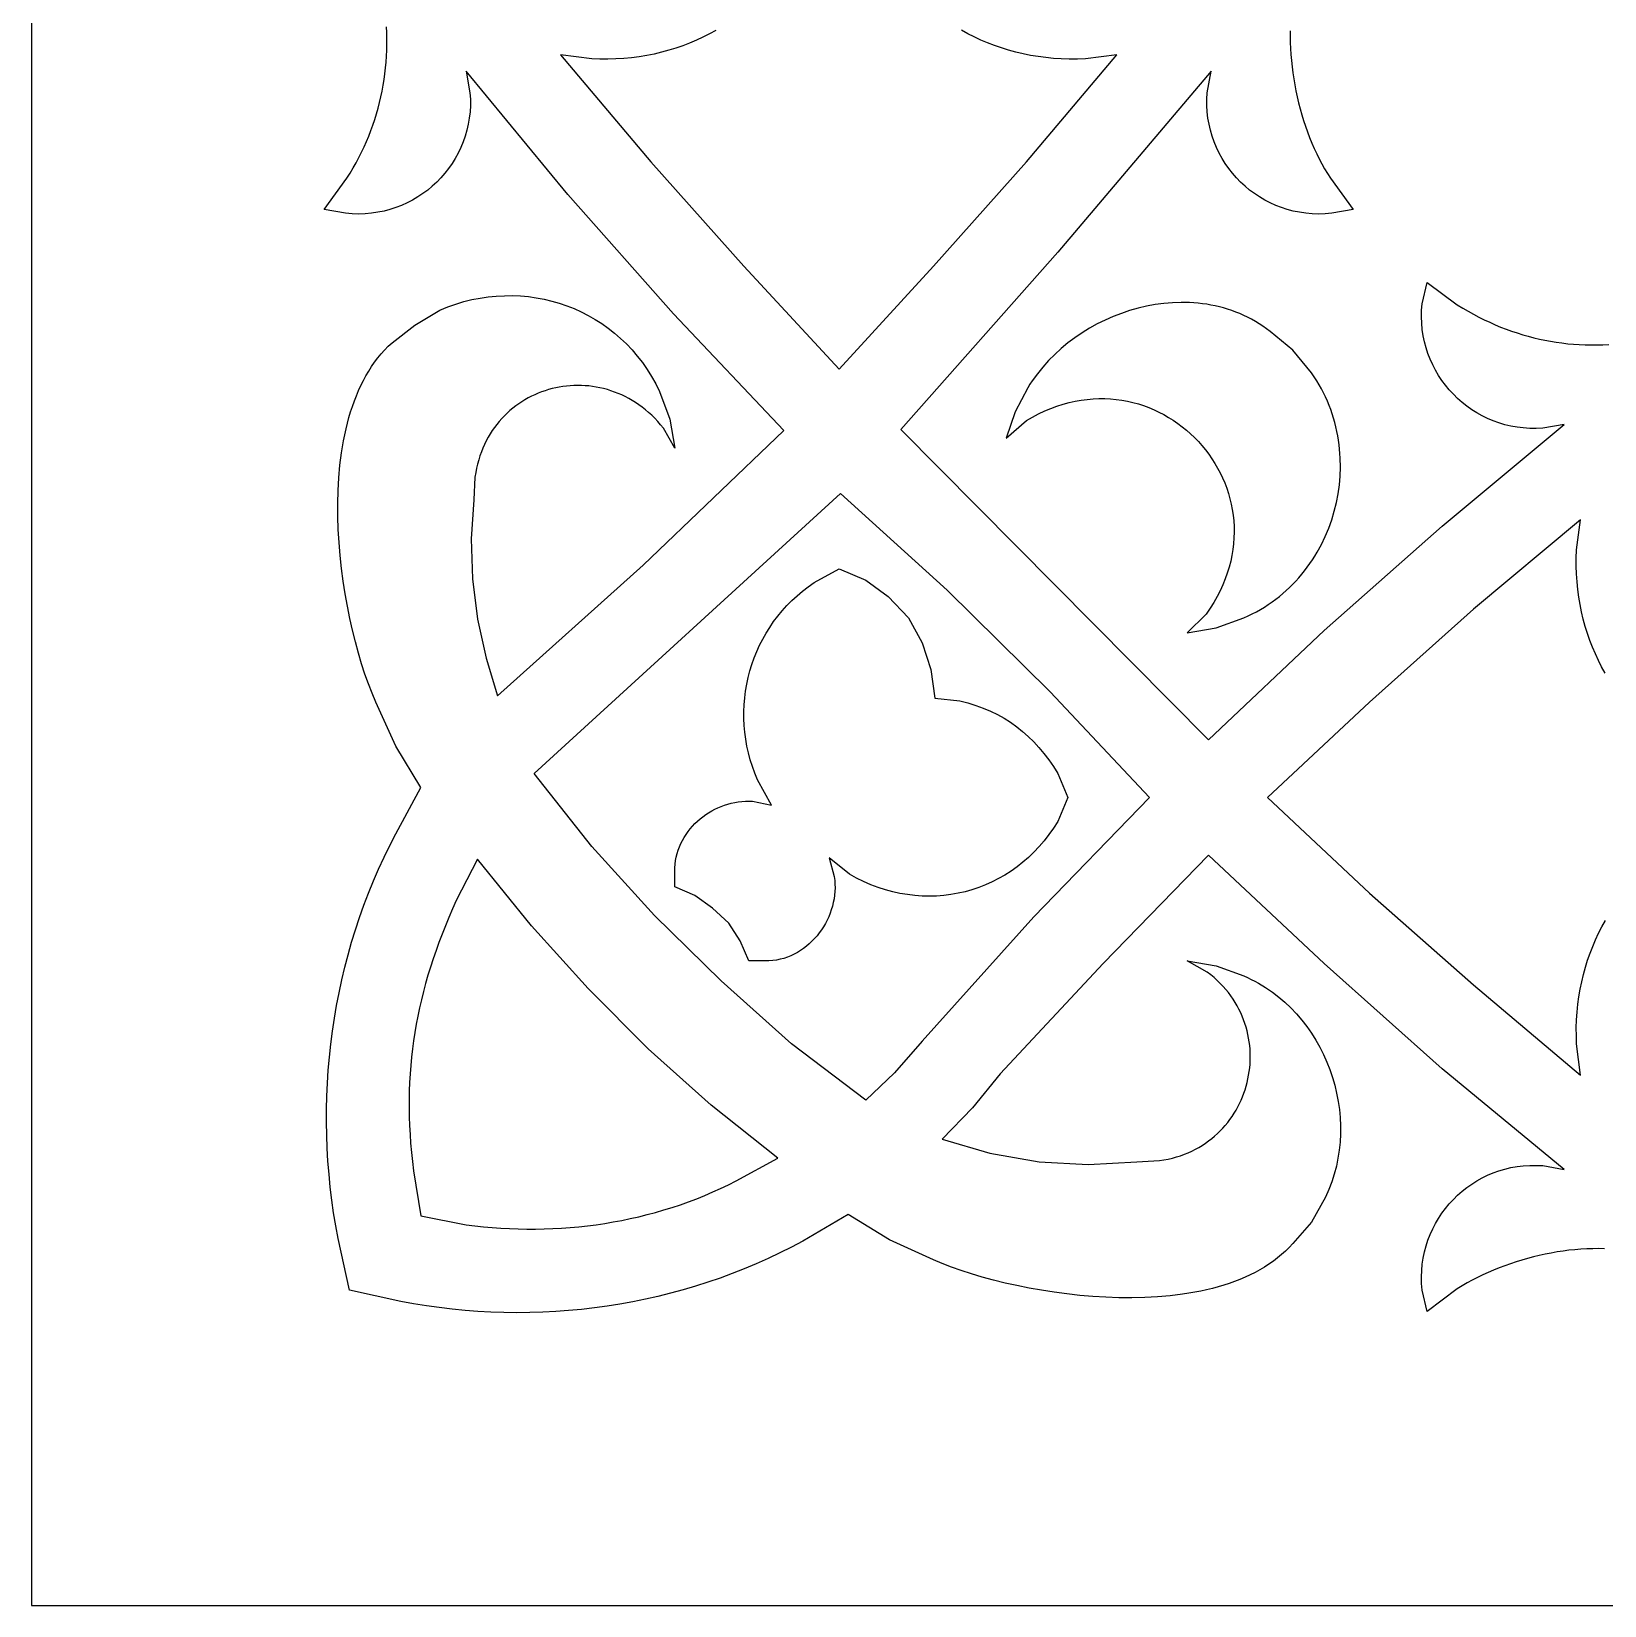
# Model space of a CAD drawing. Extents: x 1253 to 3196, y -152 to 898.
# Drawn here: x 1252.5 to 1521.2, y -152.3 to 116.5 of the extents above; entities that cross this region are included whole.
import ezdxf

# ---------------------------------------------------------------- set-up
doc = ezdxf.new("R2010")
doc.units = 0
doc.layers.add('LAYER_1', color=18, linetype='CONTINUOUS')

msp = doc.modelspace()

# ---------------------------------------------------------------- linework, layer by layer
at = {"layer": 'LAYER_1'}
for points in [[(2652.53, 897.74), (1252.53, 897.74), (1252.53, -152.26), (2652.53, -152.26)], [(1449.9, 13.81), (1454.84, 14.67), (1459.56, 16.38), (1460.29, 16.71), (1461.02, 17.06), (1461.72, 17.43), (1462.42, 17.82), (1463.09, 18.23), (1463.75, 18.66), (1464.4, 19.1), (1465.03, 19.56), (1465.64, 20.04), (1466.23, 20.54), (1466.81, 21.05), (1467.38, 21.58), (1467.92, 22.12), (1468.46, 22.67), (1468.97, 23.24), (1469.47, 23.82), (1469.94, 24.42), (1470.41, 25.03), (1470.85, 25.65), (1471.28, 26.28), (1471.69, 26.92), (1472.08, 27.58), (1472.82, 28.91), (1473.48, 30.29), (1474.06, 31.69), (1474.58, 33.13), (1475.02, 34.59), (1475.38, 36.07), (1475.67, 37.56), (1475.88, 39.08), (1476.01, 40.6), (1476.06, 42.13), (1476.04, 43.65), (1475.99, 44.42), (1475.93, 45.18), (1475.84, 45.94), (1475.74, 46.7), (1475.61, 47.46), (1475.46, 48.22), (1475.29, 48.97), (1475.1, 49.71), (1474.89, 50.46), (1474.66, 51.2), (1474.41, 51.93), (1474.13, 52.66), (1473.84, 53.38), (1473.52, 54.09), (1473.18, 54.8), (1472.81, 55.5), (1472.43, 56.19), (1472.02, 56.87), (1471.59, 57.55), (1471.14, 58.21), (1467.92, 62.07), (1464.06, 65.29), (1463.45, 65.75), (1462.82, 66.19), (1462.18, 66.6), (1461.54, 66.99), (1460.88, 67.36), (1460.22, 67.7), (1459.55, 68.02), (1458.87, 68.32), (1458.19, 68.6), (1457.5, 68.85), (1456.8, 69.08), (1456.1, 69.29), (1455.39, 69.48), (1454.67, 69.65), (1453.96, 69.79), (1453.23, 69.92), (1452.51, 70.02), (1451.78, 70.1), (1450.31, 70.21), (1448.84, 70.24), (1447.37, 70.19), (1445.89, 70.07), (1444.42, 69.87), (1442.96, 69.6), (1441.51, 69.26), (1440.07, 68.85), (1438.65, 68.37), (1437.25, 67.83), (1435.88, 67.23), (1434.53, 66.56), (1433.22, 65.83), (1431.94, 65.05), (1430.7, 64.2), (1429.51, 63.31), (1428.36, 62.36), (1427.27, 61.36), (1426.22, 60.31), (1425.24, 59.21), (1424.31, 58.06), (1423.45, 56.87), (1423.05, 56.26), (1422.66, 55.64), (1420.51, 51.56), (1419.01, 47.06), (1422.44, 50.06), (1423.49, 50.67), (1424.53, 51.21), (1425.58, 51.7), (1426.62, 52.14), (1427.66, 52.53), (1428.7, 52.86), (1429.74, 53.14), (1430.77, 53.37), (1431.79, 53.56), (1432.81, 53.69), (1433.83, 53.78), (1434.83, 53.82), (1435.83, 53.82), (1436.81, 53.77), (1437.79, 53.68), (1438.75, 53.54), (1439.7, 53.37), (1440.63, 53.15), (1441.56, 52.9), (1442.46, 52.61), (1443.35, 52.28), (1444.23, 51.91), (1445.08, 51.51), (1445.92, 51.08), (1446.73, 50.61), (1447.53, 50.11), (1448.3, 49.58), (1449.05, 49.02), (1449.78, 48.42), (1450.48, 47.81), (1451.15, 47.16), (1451.8, 46.49), (1452.42, 45.79), (1453.02, 45.07), (1453.58, 44.32), (1454.12, 43.55), (1454.62, 42.76), (1455.09, 41.95), (1455.53, 41.12), (1455.94, 40.28), (1456.31, 39.41), (1456.64, 38.53), (1456.94, 37.63), (1457.2, 36.72), (1457.42, 35.8), (1457.6, 34.86), (1457.75, 33.91), (1457.85, 32.96), (1457.91, 31.99), (1457.92, 31.01), (1457.89, 30.03), (1457.82, 29.04), (1457.7, 28.04), (1457.54, 27.04), (1457.33, 26.04), (1457.06, 25.04), (1456.75, 24.03), (1456.39, 23.02), (1455.98, 22.02), (1455.52, 21.01), (1455, 20.01), (1454.43, 19.01), (1453.8, 18.01), (1453.12, 17.02)], [(1394.99, -65.99), (1382.33, -56.34), (1370.31, -45.62), (1358.95, -34.46), (1348.22, -22.66), (1338.35, -10.22), (1390.69, 37.62), (1408.93, 21.1), (1426.52, 3.73), (1443.47, -14.29), (1423.73, -34.67), (1404.64, -55.91), (1399.92, -61.28)], [(1375.03, -42.18), (1373.53, -38.75), (1371.6, -35.75), (1368.81, -33.17), (1365.81, -31.03), (1362.38, -29.53), (1362.38, -26.31), (1362.44, -25.68), (1362.53, -25.07), (1362.65, -24.46), (1362.81, -23.87), (1362.99, -23.29), (1363.2, -22.73), (1363.45, -22.17), (1363.71, -21.64), (1364.01, -21.11), (1364.33, -20.61), (1364.67, -20.12), (1365.04, -19.65), (1365.43, -19.19), (1365.84, -18.76), (1366.27, -18.34), (1366.72, -17.95), (1367.19, -17.57), (1367.67, -17.22), (1368.17, -16.89), (1368.69, -16.58), (1369.22, -16.3), (1369.76, -16.04), (1370.31, -15.81), (1370.88, -15.6), (1371.45, -15.42), (1372.04, -15.26), (1372.63, -15.13), (1373.23, -15.04), (1373.84, -14.97), (1374.45, -14.93), (1375.06, -14.92), (1375.68, -14.94), (1378.9, -15.58), (1376.54, -11.29), (1376.07, -10.16), (1375.65, -9.01), (1375.29, -7.86), (1374.97, -6.69), (1374.72, -5.52), (1374.51, -4.34), (1374.35, -3.16), (1374.25, -1.98), (1374.2, -0.8), (1374.2, 0.38), (1374.24, 1.55), (1374.34, 2.72), (1374.49, 3.89), (1374.68, 5.04), (1374.93, 6.19), (1375.22, 7.32), (1375.56, 8.44), (1375.95, 9.54), (1376.39, 10.63), (1376.87, 11.69), (1377.4, 12.74), (1377.98, 13.76), (1378.6, 14.76), (1379.26, 15.73), (1379.98, 16.68), (1380.73, 17.6), (1381.53, 18.48), (1382.38, 19.34), (1383.27, 20.16), (1384.2, 20.94), (1385.17, 21.68), (1386.19, 22.39), (1390.48, 24.75), (1394.99, 22.82), (1398.85, 20.03), (1402.28, 16.38), (1404.64, 12.09), (1406.14, 7.59), (1406.78, 2.65), (1411.07, 2.22), (1412.46, 1.86), (1413.79, 1.44), (1415.07, 0.97), (1416.31, 0.45), (1417.49, -0.13), (1418.63, -0.76), (1419.72, -1.45), (1420.78, -2.2), (1421.79, -3), (1422.76, -3.85), (1423.69, -4.77), (1424.58, -5.74), (1425.44, -6.77), (1426.26, -7.86), (1427.05, -9.01), (1427.81, -10.22), (1429.52, -14.29), (1427.81, -18.37), (1427.07, -19.52), (1426.29, -20.62), (1425.48, -21.67), (1424.62, -22.67), (1423.72, -23.62), (1422.79, -24.51), (1421.83, -25.34), (1420.84, -26.13), (1419.81, -26.86), (1418.76, -27.53), (1417.68, -28.15), (1416.58, -28.71), (1415.45, -29.21), (1414.31, -29.66), (1413.14, -30.05), (1411.96, -30.38), (1410.76, -30.65), (1409.55, -30.87), (1408.33, -31.02), (1407.1, -31.12), (1405.86, -31.15), (1404.61, -31.12), (1403.36, -31.03), (1402.11, -30.88), (1400.85, -30.67), (1399.6, -30.39), (1398.35, -30.05), (1397.1, -29.65), (1395.86, -29.18), (1394.63, -28.65), (1393.41, -28.05), (1392.2, -27.38), (1388.76, -24.59), (1389.62, -27.81), (1389.7, -28.44), (1389.75, -29.08), (1389.76, -29.71), (1389.73, -30.35), (1389.67, -30.98), (1389.58, -31.61), (1389.46, -32.24), (1389.31, -32.85), (1389.12, -33.47), (1388.91, -34.07), (1388.67, -34.66), (1388.4, -35.24), (1388.11, -35.81), (1387.79, -36.36), (1387.44, -36.89), (1387.07, -37.41), (1386.68, -37.91), (1386.26, -38.39), (1385.82, -38.85), (1385.36, -39.28), (1384.88, -39.69), (1384.38, -40.08), (1383.86, -40.44), (1383.32, -40.76), (1382.77, -41.06), (1382.2, -41.33), (1381.61, -41.56), (1381.01, -41.76), (1380.39, -41.92), (1379.76, -42.05), (1379.12, -42.14), (1378.47, -42.18)], [(1319.04, -85.73), (1326.77, -87.23), (1328.24, -87.42), (1329.71, -87.58), (1331.19, -87.71), (1332.67, -87.81), (1334.15, -87.89), (1335.63, -87.95), (1337.12, -87.98), (1338.6, -87.98), (1340.08, -87.95), (1341.57, -87.9), (1343.05, -87.82), (1344.53, -87.71), (1346.01, -87.58), (1347.48, -87.42), (1348.95, -87.23), (1350.42, -87.02), (1351.88, -86.77), (1353.34, -86.5), (1354.79, -86.2), (1356.24, -85.87), (1357.67, -85.52), (1359.1, -85.14), (1360.53, -84.72), (1361.94, -84.28), (1363.35, -83.82), (1364.74, -83.32), (1366.13, -82.79), (1367.51, -82.24), (1368.87, -81.65), (1370.22, -81.04), (1371.56, -80.4), (1372.89, -79.72), (1379.97, -75.86), (1368.6, -66.85), (1357.87, -57.2), (1347.58, -46.9), (1337.92, -36.18), (1328.7, -24.81), (1325.05, -31.89), (1324.41, -33.33), (1323.8, -34.77), (1323.21, -36.19), (1322.65, -37.61), (1322.11, -39.03), (1321.61, -40.44), (1321.12, -41.84), (1320.67, -43.24), (1320.24, -44.64), (1319.84, -46.03), (1319.46, -47.43), (1319.11, -48.82), (1318.79, -50.22), (1318.5, -51.61), (1318.23, -53.01), (1317.99, -54.41), (1317.77, -55.82), (1317.58, -57.23), (1317.42, -58.64), (1317.29, -60.07), (1317.18, -61.5), (1317.1, -62.94), (1317.04, -64.39), (1317.01, -65.85), (1317.01, -67.32), (1317.04, -68.8), (1317.09, -70.3), (1317.17, -71.81), (1317.28, -73.34), (1317.41, -74.88), (1317.57, -76.43), (1317.76, -78.01)]]:
    msp.add_lwpolyline(points, close=True, dxfattribs=at)
for points in [[(1521.19, -91.33), (1520.18, -91.32), (1519.17, -91.33), (1518.15, -91.36), (1517.13, -91.42), (1516.11, -91.5), (1515.1, -91.61), (1514.08, -91.74), (1513.06, -91.89), (1512.05, -92.07), (1511.04, -92.26), (1510.03, -92.48), (1509.03, -92.72), (1508.03, -92.99), (1507.04, -93.27), (1506.06, -93.57), (1505.09, -93.89), (1504.13, -94.24), (1503.17, -94.6), (1502.23, -94.98), (1501.3, -95.38), (1500.39, -95.8), (1499.48, -96.24), (1498.59, -96.7), (1497.72, -97.17), (1496.86, -97.66), (1496.02, -98.17), (1490.88, -102.03), (1490.02, -98.39), (1489.93, -97.27), (1489.91, -96.16), (1489.95, -95.07), (1490.05, -93.99), (1490.21, -92.93), (1490.43, -91.89), (1490.7, -90.87), (1491.02, -89.88), (1491.4, -88.9), (1491.82, -87.96), (1492.3, -87.04), (1492.82, -86.15), (1493.39, -85.29), (1494, -84.47), (1494.65, -83.68), (1495.35, -82.92), (1496.08, -82.21), (1496.85, -81.53), (1497.65, -80.89), (1498.49, -80.3), (1499.36, -79.75), (1500.26, -79.25), (1501.19, -78.8), (1502.15, -78.39), (1503.14, -78.04), (1504.15, -77.74), (1505.18, -77.49), (1506.23, -77.31), (1507.3, -77.18), (1508.39, -77.11), (1509.49, -77.1), (1510.61, -77.15), (1514.26, -77.79), (1493.45, -60.63), (1473.29, -42.61), (1453.55, -24.16), (1435.53, -42.61), (1417.94, -61.49), (1413.22, -67.28), (1408.07, -72.65), (1416.22, -75), (1424.59, -76.51), (1432.96, -76.94), (1441.32, -76.51), (1445.18, -76.29), (1445.93, -76.18), (1446.66, -76.03), (1447.38, -75.86), (1448.07, -75.67), (1448.75, -75.45), (1449.42, -75.21), (1450.06, -74.95), (1450.69, -74.67), (1451.3, -74.36), (1451.89, -74.03), (1452.47, -73.69), (1453.02, -73.32), (1453.56, -72.94), (1454.08, -72.53), (1454.58, -72.11), (1455.07, -71.68), (1455.53, -71.22), (1455.98, -70.76), (1456.4, -70.27), (1456.81, -69.78), (1457.2, -69.27), (1457.56, -68.74), (1457.91, -68.21), (1458.24, -67.66), (1458.55, -67.11), (1458.83, -66.54), (1459.1, -65.96), (1459.35, -65.38), (1459.58, -64.79), (1459.78, -64.19), (1459.97, -63.58), (1460.13, -62.97), (1460.27, -62.35), (1460.39, -61.73), (1460.49, -61.1), (1460.57, -60.47), (1460.63, -59.84), (1460.66, -59.2), (1460.67, -58.56), (1460.66, -57.93), (1460.63, -57.29), (1460.57, -56.65), (1460.49, -56.01), (1460.39, -55.38), (1460.27, -54.75), (1460.12, -54.12), (1459.95, -53.5), (1459.76, -52.88), (1459.54, -52.26), (1459.3, -51.65), (1459.03, -51.05), (1458.74, -50.46), (1458.43, -49.87), (1458.09, -49.29), (1457.73, -48.72), (1457.34, -48.16), (1456.93, -47.61), (1456.49, -47.07), (1456.03, -46.55), (1455.54, -46.03), (1455.03, -45.53), (1454.49, -45.04), (1453.93, -44.57), (1453.33, -44.11), (1449.9, -42.18), (1454.84, -43.04), (1459.56, -44.76), (1460.21, -45.04), (1460.85, -45.34), (1461.47, -45.66), (1462.09, -46), (1463.29, -46.73), (1464.44, -47.51), (1465.55, -48.36), (1466.6, -49.26), (1467.61, -50.22), (1468.56, -51.23), (1469.47, -52.29), (1470.32, -53.39), (1471.11, -54.54), (1471.86, -55.72), (1472.54, -56.93), (1473.17, -58.18), (1473.74, -59.46), (1474.25, -60.76), (1474.7, -62.09), (1475.09, -63.43), (1475.42, -64.79), (1475.68, -66.17), (1475.88, -67.55), (1476.01, -68.94), (1476.08, -70.33), (1476.08, -71.73), (1476.01, -73.12), (1475.87, -74.5), (1475.65, -75.88), (1475.37, -77.24), (1475.02, -78.59), (1474.59, -79.92), (1474.08, -81.23), (1473.5, -82.51), (1471.14, -86.8), (1467.92, -90.45), (1467.32, -91.1), (1466.68, -91.73), (1466.02, -92.33), (1465.33, -92.9), (1464.61, -93.45), (1463.86, -93.97), (1463.09, -94.46), (1462.3, -94.93), (1461.48, -95.38), (1460.64, -95.8), (1459.78, -96.19), (1458.89, -96.57), (1457.99, -96.92), (1457.07, -97.25), (1456.13, -97.55), (1455.17, -97.83), (1454.2, -98.1), (1453.21, -98.34), (1452.2, -98.56), (1451.19, -98.76), (1450.16, -98.94), (1449.12, -99.1), (1447, -99.36), (1444.85, -99.55), (1442.67, -99.67), (1440.46, -99.72), (1438.24, -99.7), (1436.02, -99.63), (1433.79, -99.49), (1431.57, -99.3), (1429.36, -99.06), (1427.18, -98.77), (1425.02, -98.44), (1422.9, -98.06), (1420.82, -97.64), (1418.79, -97.19), (1416.82, -96.7), (1414.91, -96.18), (1413.07, -95.63), (1411.31, -95.06), (1409.63, -94.47), (1408.05, -93.86), (1406.57, -93.24), (1399.06, -89.81), (1391.98, -85.52), (1384.26, -90.02), (1382.3, -91.07), (1380.32, -92.06), (1378.32, -93.01), (1376.29, -93.92), (1374.25, -94.78), (1372.19, -95.59), (1370.12, -96.35), (1368.03, -97.07), (1365.92, -97.74), (1363.8, -98.37), (1361.67, -98.95), (1359.52, -99.48), (1357.37, -99.96), (1355.2, -100.4), (1353.03, -100.8), (1350.84, -101.14), (1348.65, -101.44), (1346.46, -101.69), (1344.25, -101.9), (1342.05, -102.06), (1339.84, -102.17), (1337.63, -102.24), (1335.42, -102.26), (1333.2, -102.23), (1330.99, -102.15), (1328.78, -102.03), (1326.58, -101.86), (1324.37, -101.65), (1322.17, -101.39), (1319.98, -101.08), (1317.79, -100.72), (1315.61, -100.32), (1306.82, -98.39), (1304.89, -89.59), (1304.49, -87.41), (1304.13, -85.22), (1303.82, -83.02), (1303.56, -80.81), (1303.34, -78.6), (1303.16, -76.38), (1303.03, -74.16), (1302.95, -71.94), (1302.91, -69.72), (1302.92, -67.49), (1302.97, -65.27), (1303.07, -63.05), (1303.22, -60.83), (1303.41, -58.61), (1303.64, -56.4), (1303.93, -54.19), (1304.26, -51.99), (1304.63, -49.8), (1305.05, -47.62), (1305.52, -45.45), (1306.03, -43.28), (1306.59, -41.13), (1307.2, -39), (1307.85, -36.87), (1308.55, -34.77), (1309.3, -32.67), (1310.09, -30.6), (1310.93, -28.54), (1311.81, -26.51), (1312.75, -24.49), (1313.73, -22.49), (1314.75, -20.52), (1319.04, -12.58), (1314.75, -5.5), (1311.32, 2.01), (1310.69, 3.5), (1310.07, 5.09), (1309.48, 6.77), (1308.9, 8.53), (1308.36, 10.37), (1307.84, 12.28), (1307.35, 14.26), (1306.89, 16.29), (1306.47, 18.37), (1306.1, 20.49), (1305.76, 22.64), (1305.48, 24.82), (1305.24, 27.03), (1305.06, 29.24), (1304.93, 31.47), (1304.85, 33.69), (1304.84, 35.9), (1304.9, 38.1), (1305.02, 40.28), (1305.21, 42.43), (1305.48, 44.54), (1305.64, 45.58), (1305.82, 46.61), (1306.02, 47.62), (1306.24, 48.63), (1306.48, 49.62), (1306.75, 50.59), (1307.03, 51.55), (1307.34, 52.48), (1307.67, 53.41), (1308.02, 54.31), (1308.39, 55.19), (1308.79, 56.06), (1309.21, 56.9), (1309.65, 57.72), (1310.12, 58.51), (1310.61, 59.29), (1311.13, 60.03), (1311.67, 60.75), (1312.24, 61.45), (1312.84, 62.11), (1313.46, 62.75), (1314.11, 63.36), (1317.97, 66.37), (1322.26, 68.94), (1323.62, 69.49), (1324.99, 69.96), (1326.37, 70.37), (1327.75, 70.71), (1329.14, 70.98), (1330.52, 71.18), (1331.91, 71.32), (1333.29, 71.39), (1334.66, 71.4), (1336.03, 71.34), (1337.38, 71.22), (1338.73, 71.03), (1340.06, 70.78), (1341.37, 70.47), (1342.67, 70.1), (1343.94, 69.67), (1345.19, 69.18), (1346.42, 68.62), (1347.62, 68.01), (1348.79, 67.34), (1349.93, 66.61), (1351.04, 65.83), (1352.11, 64.99), (1353.14, 64.09), (1354.13, 63.14), (1355.09, 62.14), (1355.99, 61.08), (1356.86, 59.96), (1357.67, 58.8), (1358.43, 57.58), (1359.15, 56.31), (1359.8, 55), (1361.52, 50.28), (1362.38, 45.34), (1360.45, 48.77), (1359.97, 49.36), (1359.47, 49.92), (1358.97, 50.45), (1358.45, 50.96), (1357.92, 51.45), (1357.38, 51.91), (1356.83, 52.34), (1356.26, 52.75), (1355.69, 53.14), (1355.11, 53.5), (1354.53, 53.84), (1353.93, 54.15), (1353.33, 54.44), (1352.72, 54.7), (1352.11, 54.94), (1351.49, 55.16), (1350.87, 55.35), (1350.24, 55.52), (1349.61, 55.67), (1348.98, 55.79), (1348.35, 55.89), (1347.71, 55.97), (1347.08, 56.02), (1346.44, 56.05), (1345.81, 56.06), (1345.17, 56.05), (1344.54, 56.02), (1343.92, 55.96), (1343.29, 55.88), (1342.67, 55.78), (1342.05, 55.66), (1341.44, 55.52), (1340.83, 55.35), (1340.24, 55.17), (1339.64, 54.96), (1339.06, 54.73), (1338.48, 54.48), (1337.91, 54.21), (1337.35, 53.92), (1336.8, 53.61), (1336.27, 53.28), (1335.74, 52.93), (1335.22, 52.56), (1334.72, 52.17), (1334.23, 51.76), (1333.76, 51.33), (1333.3, 50.88), (1332.85, 50.41), (1332.42, 49.93), (1332.01, 49.42), (1331.61, 48.89), (1331.23, 48.35), (1330.87, 47.79), (1330.53, 47.21), (1330.2, 46.61), (1329.9, 45.99), (1329.62, 45.35), (1329.36, 44.7), (1329.12, 44.03), (1328.9, 43.34), (1328.71, 42.63), (1328.54, 41.91), (1328.39, 41.17), (1328.27, 40.41), (1328.05, 36.55), (1327.62, 29.9), (1327.84, 23.03), (1328.7, 16.17), (1330.2, 9.52), (1332.13, 3.08), (1357.01, 25.39), (1381.04, 48.35), (1362.16, 68.3), (1344.14, 88.67), (1326.77, 109.7), (1327.41, 106.05), (1327.48, 104.94), (1327.48, 103.85), (1327.42, 102.77), (1327.3, 101.7), (1327.12, 100.65), (1326.88, 99.62), (1326.59, 98.62), (1326.24, 97.63), (1325.84, 96.67), (1325.39, 95.74), (1324.9, 94.83), (1324.35, 93.96), (1323.76, 93.11), (1323.13, 92.3), (1322.45, 91.53), (1321.73, 90.79), (1320.98, 90.09), (1320.19, 89.43), (1319.36, 88.82), (1318.5, 88.25), (1317.61, 87.72), (1316.68, 87.24), (1315.73, 86.81), (1314.75, 86.43), (1313.75, 86.11), (1312.73, 85.84), (1311.68, 85.62), (1310.61, 85.47), (1309.52, 85.37), (1308.42, 85.33), (1307.3, 85.36), (1306.17, 85.46), (1302.53, 86.1), (1306.39, 91.46), (1306.93, 92.33), (1307.46, 93.2), (1307.96, 94.09), (1308.43, 94.98), (1308.89, 95.89), (1309.32, 96.8), (1309.73, 97.72), (1310.12, 98.65), (1310.48, 99.59), (1310.82, 100.53), (1311.14, 101.48), (1311.44, 102.44), (1311.71, 103.4), (1311.96, 104.37), (1312.19, 105.35), (1312.39, 106.33), (1312.58, 107.31), (1312.74, 108.3), (1312.87, 109.29), (1312.99, 110.29), (1313.08, 111.28), (1313.15, 112.29), (1313.2, 113.29), (1313.22, 114.29), (1313.23, 115.3), (1313.2, 116.31), (1313.16, 117.32)], [(1369.38, 116.68), (1368.3, 116.09), (1367.2, 115.53), (1366.07, 115.01), (1364.92, 114.52), (1363.76, 114.07), (1362.57, 113.66), (1361.35, 113.28), (1360.12, 112.95), (1358.87, 112.65), (1357.6, 112.4), (1356.31, 112.19), (1355.01, 112.02), (1353.68, 111.89), (1352.34, 111.81), (1350.98, 111.78), (1349.61, 111.79), (1348.22, 111.84), (1342.86, 112.49), (1358.3, 94.25), (1374.18, 76.45), (1390.48, 58.86), (1406.57, 76.45), (1422.44, 94.25), (1437.89, 112.49), (1432.53, 111.84), (1431.14, 111.79), (1429.76, 111.78), (1428.4, 111.82), (1427.06, 111.91), (1425.73, 112.03), (1424.43, 112.21), (1423.14, 112.42), (1421.87, 112.68), (1420.61, 112.97), (1419.38, 113.31), (1418.17, 113.68), (1416.98, 114.1), (1415.81, 114.55), (1414.66, 115.04), (1413.54, 115.56), (1412.44, 116.12), (1411.36, 116.71)], [(1467.51, 116.62), (1467.49, 115.61), (1467.51, 114.6), (1467.54, 113.58), (1467.6, 112.56), (1467.69, 111.53), (1467.8, 110.49), (1467.93, 109.46), (1468.09, 108.42), (1468.26, 107.39), (1468.46, 106.35), (1468.68, 105.33), (1468.93, 104.3), (1469.19, 103.29), (1469.47, 102.29), (1469.78, 101.29), (1470.1, 100.31), (1470.45, 99.34), (1470.81, 98.38), (1471.19, 97.44), (1471.59, 96.52), (1472.01, 95.62), (1472.45, 94.74), (1472.9, 93.89), (1473.37, 93.05), (1473.86, 92.25), (1474.36, 91.46), (1478.22, 86.1), (1474.57, 85.46), (1473.44, 85.36), (1472.32, 85.33), (1471.22, 85.37), (1470.14, 85.47), (1469.07, 85.62), (1468.02, 85.84), (1466.99, 86.11), (1465.99, 86.43), (1465.01, 86.81), (1464.06, 87.24), (1463.14, 87.72), (1462.25, 88.25), (1461.39, 88.82), (1460.56, 89.43), (1459.77, 90.09), (1459.01, 90.79), (1458.29, 91.53), (1457.62, 92.3), (1456.98, 93.11), (1456.39, 93.96), (1455.85, 94.83), (1455.35, 95.74), (1454.9, 96.67), (1454.5, 97.63), (1454.16, 98.62), (1453.86, 99.62), (1453.63, 100.65), (1453.45, 101.7), (1453.33, 102.77), (1453.27, 103.85), (1453.27, 104.94), (1453.33, 106.05), (1453.98, 109.7), (1427.81, 78.81), (1400.99, 48.56), (1453.55, -4.43), (1473.29, 14.24), (1493.45, 32.04), (1514.26, 49.42), (1510.61, 48.77), (1509.49, 48.72), (1508.39, 48.73), (1507.3, 48.8), (1506.23, 48.93), (1505.18, 49.12), (1504.15, 49.36), (1503.14, 49.66), (1502.15, 50.02), (1501.19, 50.42), (1500.26, 50.87), (1499.36, 51.38), (1498.49, 51.92), (1497.65, 52.52), (1496.85, 53.15), (1496.08, 53.83), (1495.35, 54.55), (1494.65, 55.3), (1494, 56.09), (1493.39, 56.92), (1492.82, 57.77), (1492.3, 58.66), (1491.82, 59.58), (1491.4, 60.53), (1491.02, 61.5), (1490.7, 62.49), (1490.43, 63.51), (1490.21, 64.55), (1490.05, 65.61), (1489.95, 66.69), (1489.91, 67.78), (1489.93, 68.89), (1490.02, 70.01), (1490.88, 73.66), (1496.02, 69.8), (1496.95, 69.25), (1497.87, 68.72), (1498.79, 68.21), (1499.72, 67.73), (1500.64, 67.27), (1501.57, 66.84), (1502.5, 66.43), (1503.43, 66.04), (1504.37, 65.68), (1505.3, 65.34), (1506.24, 65.02), (1507.19, 64.73), (1508.13, 64.46), (1509.08, 64.21), (1510.04, 63.98), (1511, 63.78), (1511.96, 63.6), (1512.93, 63.44), (1513.9, 63.31), (1514.88, 63.19), (1515.86, 63.1), (1516.85, 63.04), (1517.85, 62.99), (1518.85, 62.97), (1519.86, 62.97), (1520.87, 62.99), (1521.9, 63.03)], [(1521.26, 6.92), (1520.67, 7.99), (1520.12, 9.09), (1519.6, 10.21), (1519.11, 11.36), (1518.66, 12.52), (1518.25, 13.71), (1517.87, 14.91), (1517.54, 16.14), (1517.24, 17.38), (1516.99, 18.64), (1516.77, 19.93), (1516.6, 21.22), (1516.47, 22.54), (1516.39, 23.87), (1516.35, 25.22), (1516.35, 26.59), (1516.4, 27.97), (1517.05, 33.11), (1498.81, 17.88), (1481.01, 2.01), (1463.63, -14.29), (1481.01, -30.6), (1498.81, -46.26), (1517.05, -61.7), (1516.4, -56.34), (1516.36, -54.96), (1516.35, -53.6), (1516.4, -52.25), (1516.49, -50.92), (1516.62, -49.6), (1516.79, -48.3), (1517.01, -47.02), (1517.27, -45.75), (1517.57, -44.51), (1517.9, -43.28), (1518.28, -42.07), (1518.7, -40.89), (1519.15, -39.72), (1519.64, -38.57), (1520.16, -37.45), (1520.72, -36.35), (1521.31, -35.27)]]:
    msp.add_lwpolyline(points, dxfattribs=at)

doc.saveas('drawing.dxf')
